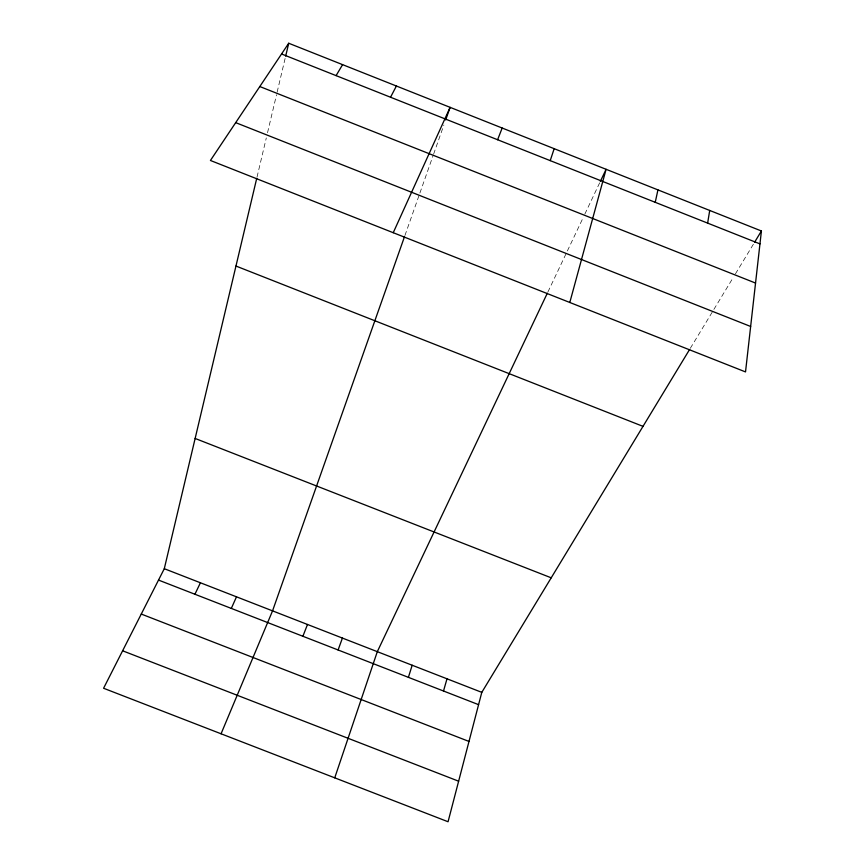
<?xml version="1.0" encoding="UTF-8"?>
<svg xmlns="http://www.w3.org/2000/svg" width="865" height="865" viewBox="0 0 865 865"><rect width="100%" height="100%" fill="white"/><g stroke="black" fill="none" stroke-linecap="round" stroke-linejoin="round"><path stroke-width="0.65" stroke-dasharray="4.33 3.24" d="M257.035 177.055L266.301 137.935M267.534 132.702L276.53 94.75M277.135 92.155L285.364 57.404M404.928 235.496L419.46 194.268M419.903 193.014L433.16 155.408M433.614 154.143L443.864 125.057M547.902 291.992L583.129 217.71M584.837 214.098L599.769 182.612M690.324 348.281L713.203 310.535M713.895 309.389L733.369 277.265M735.445 273.837L753.891 243.389"/><path stroke-width="1.3" d="M761.416 230.987L745.522 371.918L210.433 160.468L288.715 43.25L761.416 230.987L754.583 242.265M707.635 223.116L709.711 210.454M655.238 202.313L657.941 189.889M689.632 349.428L481.794 692.357L448.059 821.75L103.584 688.259L164.296 568.705L256.732 178.352M285.677 56.117L288.715 43.25M569.797 302.48L606.095 169.302L600.353 181.401M443.507 691.016L447 678.809M408.399 677.349L412.173 665.239M550.226 160.631L554.173 148.672M334.733 777.84L377.313 651.669L547.329 293.192M404.485 236.74L272.551 610.863L221.062 733.79M445.648 119.997L450.114 107.347L393.24 232.707M338.096 649.983L342.421 638.078M302.891 636.272L307.497 624.476M497.602 139.741L502.176 128.031M231.312 608.409L236.491 596.828M194.928 594.255L200.41 582.772M390.537 97.237L396.397 86.013M336.085 75.623L342.594 64.648M122.614 650.794L458.634 781.203M164.296 568.705L481.794 692.357M158.522 580.08L478.583 704.661M141.265 614.053L468.992 741.446M195.133 438.458L551.21 577.809M235.961 266.042L642.998 426.358M235.702 122.646L750.647 326.473M281.558 53.976L759.957 243.887M259.814 86.543L755.545 283.06"/></g></svg>
